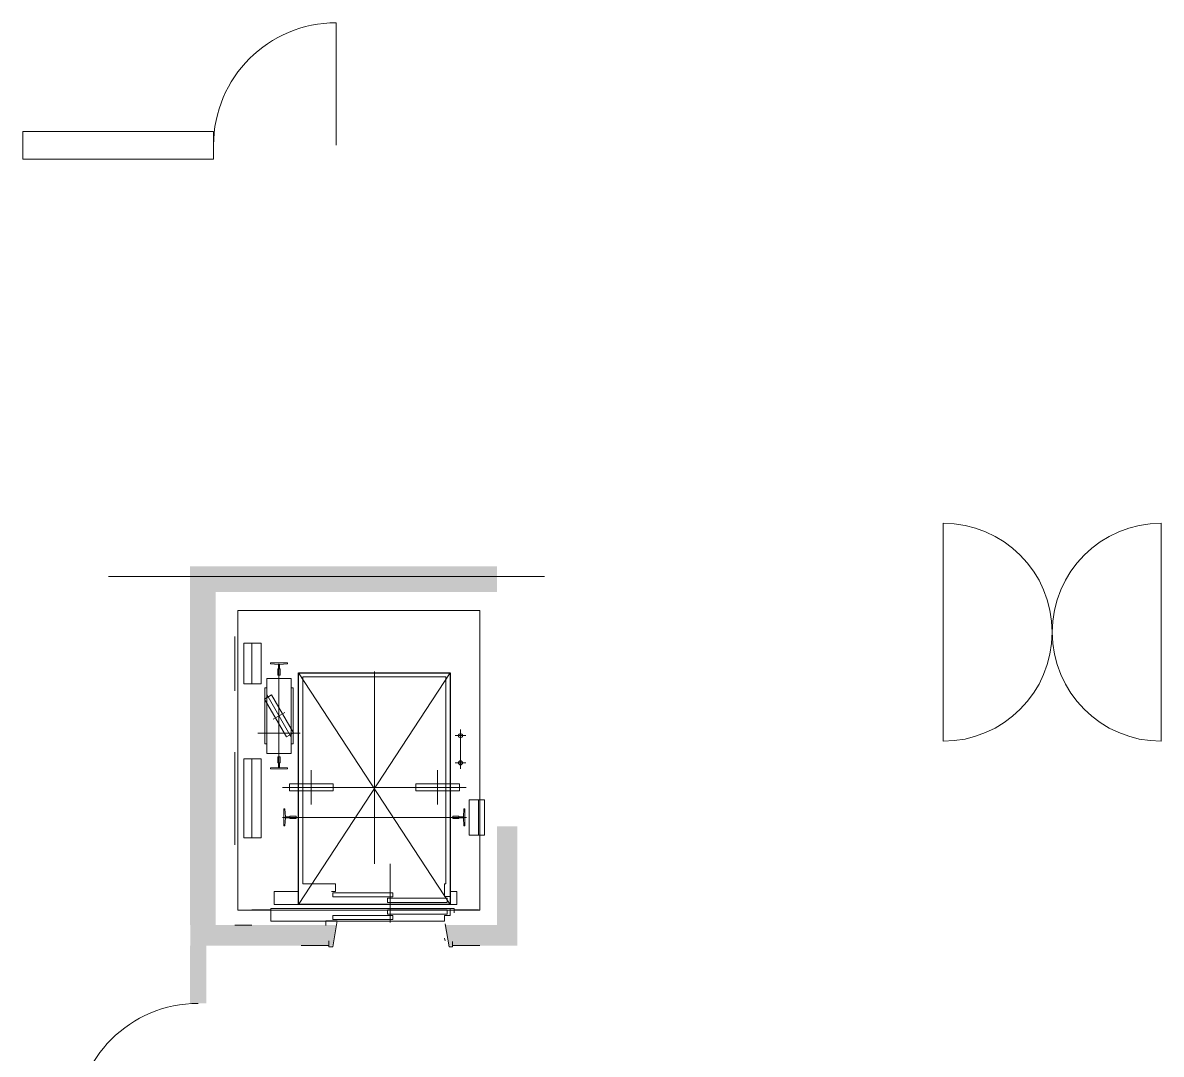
# Model space of a CAD drawing. Header units: millimetres. Extents: x -376000 to 292178, y -193032 to 188048.
# Drawn here: x -275320 to -266966, y -100529 to -92956 of the extents above; entities that cross this region are included whole.
import ezdxf

# ---------------------------------------------------------------- set-up
doc = ezdxf.new("R2010")
doc.units = ezdxf.units.MM
doc.linetypes.add('ラインタイプ-6', pattern=[5.291531, 3.175, -1.058062, 0.352704, -0.705764])
for name, color, linetype, lineweight in [('00_一般', 7, 'Continuous', 5), ('02_既存平面-内部建具・サッシ', 7, 'Continuous', 18), ('_区分表-C_A：塗（壁）-2 (2D)', 7, 'Continuous', 5), ('_区分表-オーナー：塗（壁）-3 (2D)', 7, 'Continuous', 5)]:
    doc.layers.add(name, color=color, linetype=linetype, lineweight=lineweight)
for name, color, linetype, lineweight, true_color in [('02_0.25', 1, 'Continuous', 25, 0xff0000), ('03_0.15', 7, 'Continuous', 15, 0x990099), ('04_0.10', 7, 'Continuous', 9, 0x0099ff), ('06一点鎖線', 7, 'ラインタイプ-6', 9, 0x9999ff), ('08_ハッチ・色', 7, 'Continuous', 5, 0x888888)]:
    doc.layers.add(name, color=color, linetype=linetype, lineweight=lineweight, true_color=true_color)

# ---------------------------------------------------------------- blocks, each defined once
blk = doc.blocks.new('グループ-419')
at = {"layer": '03_0.15'}
for p, q in [((-268565.8, -98230.9), (-268565.8, -96630.9)), ((-266965.8, -98230.9), (-266965.8, -96630.9))]:
    blk.add_line(p, q, dxfattribs=at)
for centre, start, end in [((-268565.8, -97430.9), 270, 90), ((-266965.8, -97430.9), 90, 270)]:
    blk.add_arc(centre, 800, start, end, dxfattribs=at)
blk = doc.blocks.new('グループ-420')
at = {"layer": '03_0.15'}
blk.add_line((-273019.6, -92955.9), (-273019.6, -93855.9), dxfattribs=at)
blk.add_arc((-273019.6, -93855.9), 900, 90, 180, dxfattribs=at)
blk = doc.blocks.new('グループ-421')
at = {"layer": '04_0.10'}
for p, q in [((-273764.4, -97460.9), (-273764.4, -97860.9)), ((-273639.4, -97510.6), (-273639.4, -97810.6))]:
    blk.add_line(p, q, dxfattribs=at)
at = {"layer": '04_0.10', "flags": 128}
blk.add_lwpolyline([(-273697.9, -97810.6), (-273569.4, -97810.6), (-273569.4, -97510.6), (-273697.9, -97510.6)], close=True, dxfattribs=at)
blk = doc.blocks.new('グループ-422')
at = {"layer": '00_一般'}
for p, q in [((-273075.7, -99730.9), (-273275.7, -99730.9)), ((-272165.8, -99730.9), (-271965.8, -99730.9))]:
    blk.add_line(p, q, dxfattribs=at)
at = {"layer": '00_一般', "flags": 128}
for points in [[(-273095.7, -99583.7), (-273095.7, -99550), (-273011.5, -99550), (-273045.2, -99740.9), (-273073.2, -99740.9), (-273073.2, -99696)], [(-272220.7, -99570.9), (-272190.8, -99740.9), (-272165.8, -99740.9), (-272165.8, -99700.9), (-272165.8, -99700.9), (-272165.8, -99700.9)]]:
    blk.add_lwpolyline(points, dxfattribs=at)
at = {"layer": '04_0.10'}
for p, q in [((-273439.4, -97662.9), (-273439.4, -98426.9)), ((-273295.4, -99429.9), (-272183.4, -97728.9)), ((-273295.4, -97728.9), (-272183.4, -99429.9)), ((-272739.4, -99131.9), (-272739.4, -97718.9)), ((-273529.4, -97889.1), (-273349.4, -98200.8)), ((-273396.1, -98019.9), (-273482.7, -98069.9)), ((-272107.4, -98144.9), (-272107.4, -98434.9)), ((-272067.4, -98189.9), (-272147.4, -98189.9)), ((-272067.4, -98389.9), (-272147.4, -98389.9)), ((-273202.9, -98443.4), (-273202.9, -98696.4)), ((-272275.9, -98443.4), (-272275.9, -98696.4)), ((-273412.9, -98569.9), (-272065.9, -98569.9)), ((-273414.4, -98789.9), (-272064.4, -98789.9)), ((-272624.4, -99560.9), (-272624.4, -99131.9)), ((-273639.4, -99469.9), (-273498.4, -99469.9)), ((-272154.4, -99469.9), (-271974.4, -99469.9))]:
    blk.add_line(p, q, dxfattribs=at)
at = {"layer": '04_0.10', "flags": 128}
for points in [[(-273435.4, -97700.4), (-273435.4, -97667.1), (-273375.9, -97663.9), (-273375.9, -97656), (-273502.9, -97656), (-273502.9, -97663.9), (-273443.4, -97667.1), (-273443.4, -97700.4), (-273447.4, -97700.4), (-273447.4, -97744.9), (-273431.5, -97744.9), (-273431.5, -97700.4)], [(-273474.4, -99429.9), (-273474.4, -99333.9), (-273295.4, -99333.9), (-273295.4, -97728.9), (-272183.4, -97728.9), (-272183.4, -99333.9), (-272133.4, -99333.9), (-272133.4, -99429.9)], [(-273529.4, -97769.9), (-273529.4, -98319.9), (-273349.4, -98319.9), (-273349.4, -97769.9)], [(-273545.4, -97921.4), (-273385.4, -98198.5), (-273333.4, -98168.5), (-273493.4, -97891.4)], [(-273443.4, -98389.4), (-273443.4, -98422.7), (-273502.9, -98425.9), (-273502.9, -98433.8), (-273375.9, -98433.8), (-273375.9, -98425.9), (-273435.4, -98422.7), (-273435.4, -98389.4), (-273431.5, -98389.4), (-273431.5, -98344.9), (-273447.4, -98344.9), (-273447.4, -98389.4)], [(-273362.9, -98543.4), (-273362.9, -98596.4), (-273042.9, -98596.4), (-273042.9, -98543.4)], [(-272435.9, -98543.4), (-272435.9, -98596.4), (-272115.9, -98596.4), (-272115.9, -98543.4)], [(-273358.9, -98785.9), (-273392.2, -98785.9), (-273395.4, -98726.4), (-273403.3, -98726.4), (-273403.3, -98853.4), (-273395.4, -98853.4), (-273392.2, -98793.9), (-273358.9, -98793.9), (-273358.9, -98797.9), (-273314.4, -98797.9), (-273314.4, -98782), (-273358.9, -98782)], [(-272119.9, -98793.9), (-272086.6, -98793.9), (-272083.4, -98853.4), (-272075.5, -98853.4), (-272075.5, -98726.4), (-272083.4, -98726.4), (-272086.6, -98785.9), (-272119.9, -98785.9), (-272119.9, -98782), (-272164.4, -98782), (-272164.4, -98797.9), (-272119.9, -98797.9)], [(-273044.4, -99343.9), (-273044.4, -99373.9), (-272604.4, -99373.9), (-272604.4, -99343.9)], [(-272644.4, -99383.9), (-272644.4, -99413.9), (-272204.4, -99413.9), (-272204.4, -99383.9)], [(-272644.4, -99469.9), (-272644.4, -99499.9), (-272204.4, -99499.9), (-272204.4, -99469.9)], [(-273044.4, -99509.9), (-273044.4, -99539.9), (-272604.4, -99539.9), (-272604.4, -99509.9)]]:
    blk.add_lwpolyline(points, close=True, dxfattribs=at)
for points in [[(-273264.4, -99278.9), (-273264.4, -97758.9), (-272214.4, -97758.9), (-272214.4, -99278.9)], [(-273529.4, -97839.9), (-273544.4, -97839.9), (-273544.4, -98249.9), (-273529.4, -98249.9)], [(-273349.4, -97839.9), (-273334.4, -97839.9), (-273334.4, -98249.9), (-273349.4, -98249.9)], [(-273264.4, -99278.9), (-273024.4, -99278.9), (-273024.4, -99278.9), (-273024.4, -99333.9), (-273054.4, -99333.9)], [(-272214.4, -99278.9), (-272224.4, -99278.9), (-272224.4, -99369.9), (-272184.4, -99369.9), (-272184.4, -99429.9)], [(-272154.4, -99489.9), (-272154.4, -99459.9), (-273498.4, -99459.9), (-273498.4, -99550.9), (-272224.4, -99550.9), (-272224.4, -99509.9), (-272184.4, -99509.9), (-272184.4, -99459.9)]]:
    blk.add_lwpolyline(points, dxfattribs=at)
at = {"layer": '04_0.10'}
for centre in [(-272107.4, -98189.9), (-272107.4, -98389.9)]:
    blk.add_circle(centre, 15, dxfattribs=at)
blk = doc.blocks.new('グループ-423')
at = {"layer": '00_一般'}
blk.add_line((-272220.7, -99696.9), (-272224.4, -99676), dxfattribs=at)
at = {"layer": '04_0.10'}
for p, q in [((-273594.4, -98170.9), (-273284.4, -98170.9)), ((-273764.4, -98310.9), (-273764.4, -98990.9)), ((-273639.4, -98361.6), (-273639.4, -98941.6)), ((-271974.4, -98660.6), (-271974.4, -98920.6)), ((-273764.4, -99580.6), (-273639.4, -99580.6))]:
    blk.add_line(p, q, dxfattribs=at)
at = {"layer": '04_0.10', "flags": 128}
for points in [[(-273697.9, -98360.6), (-273697.9, -98940.6), (-273569.4, -98940.6), (-273569.4, -98360.6)], [(-272044.4, -98660.6), (-272044.4, -98920.6), (-271930.9, -98920.6), (-271930.9, -98660.6)]]:
    blk.add_lwpolyline(points, close=True, dxfattribs=at)
at = {"layer": '04_0.10'}
for name in ['グループ-421', 'グループ-422']:
    blk.add_blockref(name, (0, 0), dxfattribs=at)
blk = doc.blocks.new('グループ-424')
at = {"layer": '06一点鎖線'}
blk.add_line((-274690.8, -97020.9), (-271490.8, -97020.9), dxfattribs=at)
at = {"layer": '04_0.10'}
blk.add_blockref('グループ-423', (0, 0), dxfattribs=at)
blk = doc.blocks.new('区分表-C_A：塗（壁）-2 (2D)')
at = {"layer": '02_0.25', "flags": 128}
blk.add_lwpolyline([(-273295.4, -97728.9), (-272183.4, -97728.9), (-272183.4, -99429.9), (-273295.4, -99429.9)], close=True, dxfattribs=at)
at = {"layer": '03_0.15', "transparency": 33554687, "flags": 128}
blk.add_lwpolyline([(-275319.6, -93754), (-273919.6, -93754), (-273919.6, -93957.9), (-275319.6, -93957.9)], close=True, dxfattribs=at)
at = {"layer": '04_0.10'}
for p, q in [((-273740.8, -97270.9), (-273740.8, -99470.9)), ((-273740.8, -97270.9), (-271965.8, -97270.9)), ((-273740.8, -97270.9), (-271965.8, -97270.9)), ((-273740.8, -97270.9), (-271965.8, -97270.9)), ((-271965.8, -97270.9), (-271965.8, -99470.9)), ((-273740.8, -99470.9), (-271965.8, -99470.9))]:
    blk.add_line(p, q, dxfattribs=at)
at = {"layer": '08_ハッチ・色', "color": 160}
for points in [[(-271840.8, -96945.9), (-274093.3, -96945.9), (-271840.8, -97134.4), (-274093.3, -97134.4)], [(-274093.3, -97084.4), (-274093.3, -99580.9), (-273904.8, -97084.4), (-273904.8, -99580.9)], [(-271690.8, -98855.9), (-271840.8, -98855.9), (-271690.8, -99730.9), (-271840.8, -99730.9)], [(-273045.2, -99730.9), (-274090.8, -99730.9), (-273016.9, -99580.9), (-274090.8, -99580.9)], [(-272193.6, -99730.9), (-271840.8, -99730.9), (-272223.8, -99580.9), (-271840.8, -99580.9)]]:
    blk.add_solid(points, dxfattribs=at)
at = {"layer": '08_ハッチ・色', "color": 70, "true_color": 0x80ff00}
for points in [[(-271840.8, -96945.9), (-274093.3, -96945.9), (-271840.8, -97134.4), (-274093.3, -97134.4)], [(-271840.8, -96945.9), (-274093.3, -96945.9), (-271840.8, -97134.4), (-274093.3, -97134.4)], [(-274093.3, -97084.4), (-274093.3, -99580.9), (-273904.8, -97084.4), (-273904.8, -99580.9)], [(-274093.3, -97084.4), (-274093.3, -99580.9), (-273904.8, -97084.4), (-273904.8, -99580.9)], [(-271690.8, -98855.9), (-271840.8, -98855.9), (-271690.8, -99730.9), (-271840.8, -99730.9)], [(-273045.2, -99730.9), (-274090.8, -99730.9), (-273016.9, -99580.9), (-274090.8, -99580.9)], [(-272193.6, -99730.9), (-271840.8, -99730.9), (-272223.8, -99580.9), (-271840.8, -99580.9)]]:
    blk.add_solid(points, dxfattribs=at)
at = {"layer": '02_既存平面-内部建具・サッシ', "color": 7, "transparency": 33554559}
for name in ['グループ-420', 'グループ-419']:
    blk.add_blockref(name, (0, 0), dxfattribs=at)
at = {"layer": '08_ハッチ・色'}
blk.add_blockref('グループ-424', (0, 0), dxfattribs=at)
blk = doc.blocks.new('グループ-453')
at = {"layer": '03_0.15'}
blk.add_line((-274933.3, -101055.9), (-274033.3, -101055.9), dxfattribs=at)
blk.add_arc((-274033.3, -101055.9), 900, 90, 180, dxfattribs=at)
blk = doc.blocks.new('区分表-オーナー：塗（壁）-3 (2D)')
at = {"layer": '08_ハッチ・色', "color": 160}
blk.add_solid([(-273973.3, -99730.9), (-274093.3, -99730.9), (-273973.3, -100155.9), (-274093.3, -100155.9)], dxfattribs=at)
at = {"layer": '02_既存平面-内部建具・サッシ', "transparency": 33554559}
blk.add_blockref('グループ-453', (0, 0), dxfattribs=at)

msp = doc.modelspace()

# ---------------------------------------------------------------- block references
at = {"layer": '_区分表-C_A：塗（壁）-2 (2D)'}
msp.add_blockref('区分表-C_A：塗（壁）-2 (2D)', (0, 0), dxfattribs=at)
at = {"layer": '_区分表-オーナー：塗（壁）-3 (2D)'}
msp.add_blockref('区分表-オーナー：塗（壁）-3 (2D)', (0, 0), dxfattribs=at)

doc.saveas('drawing.dxf')
